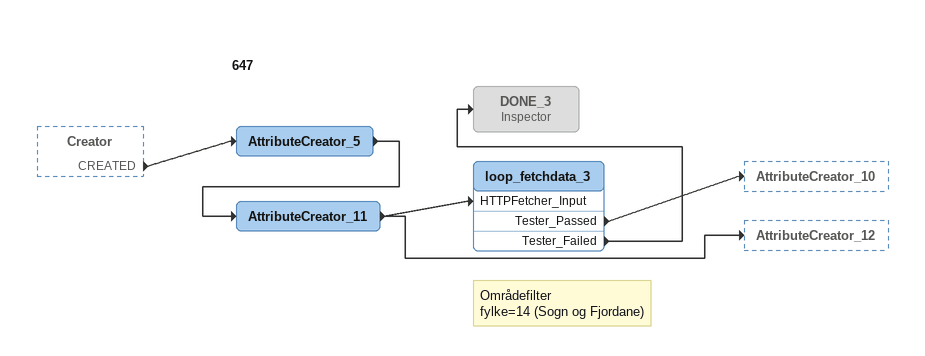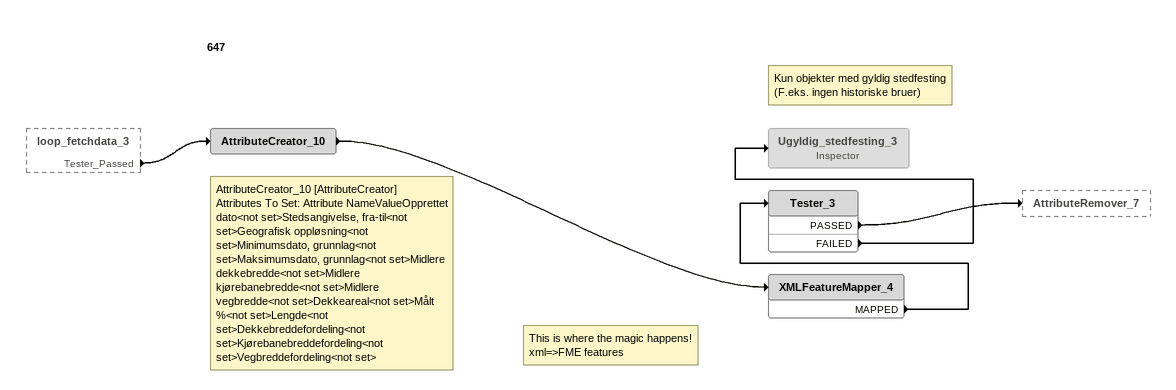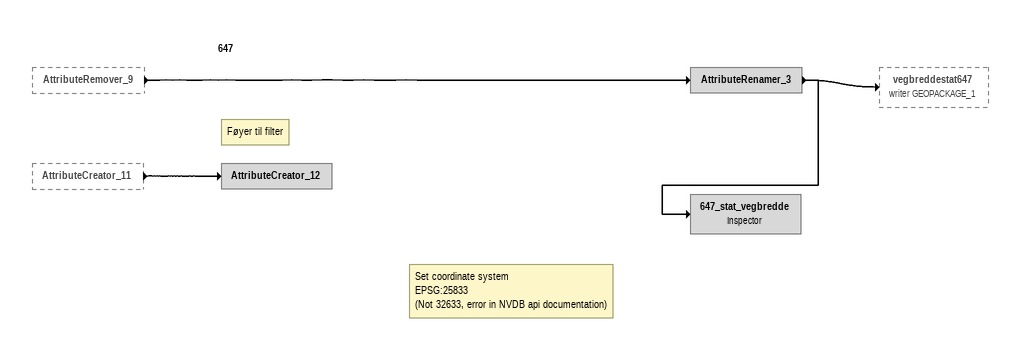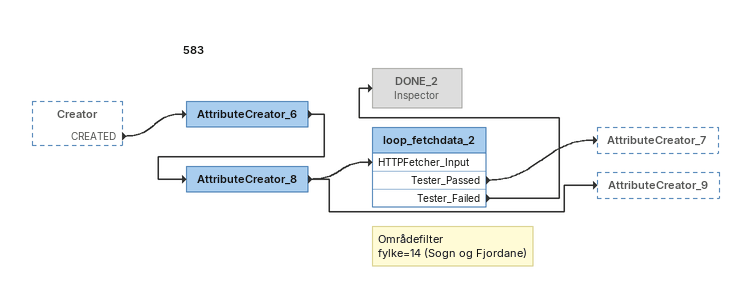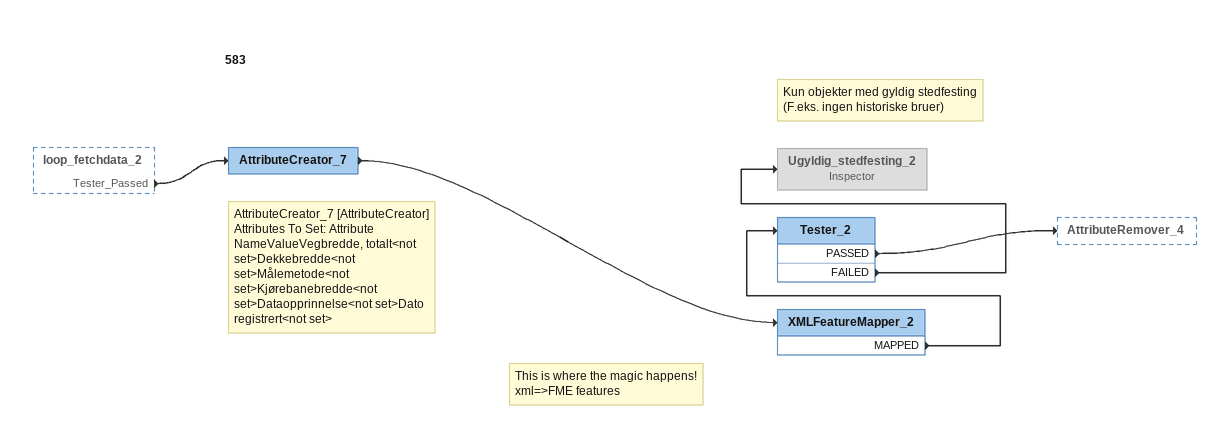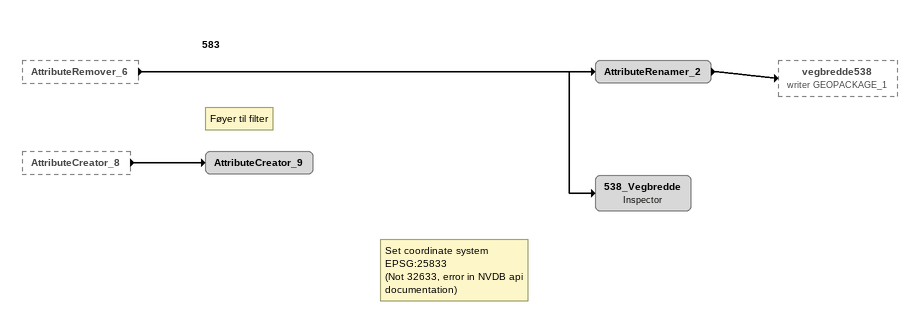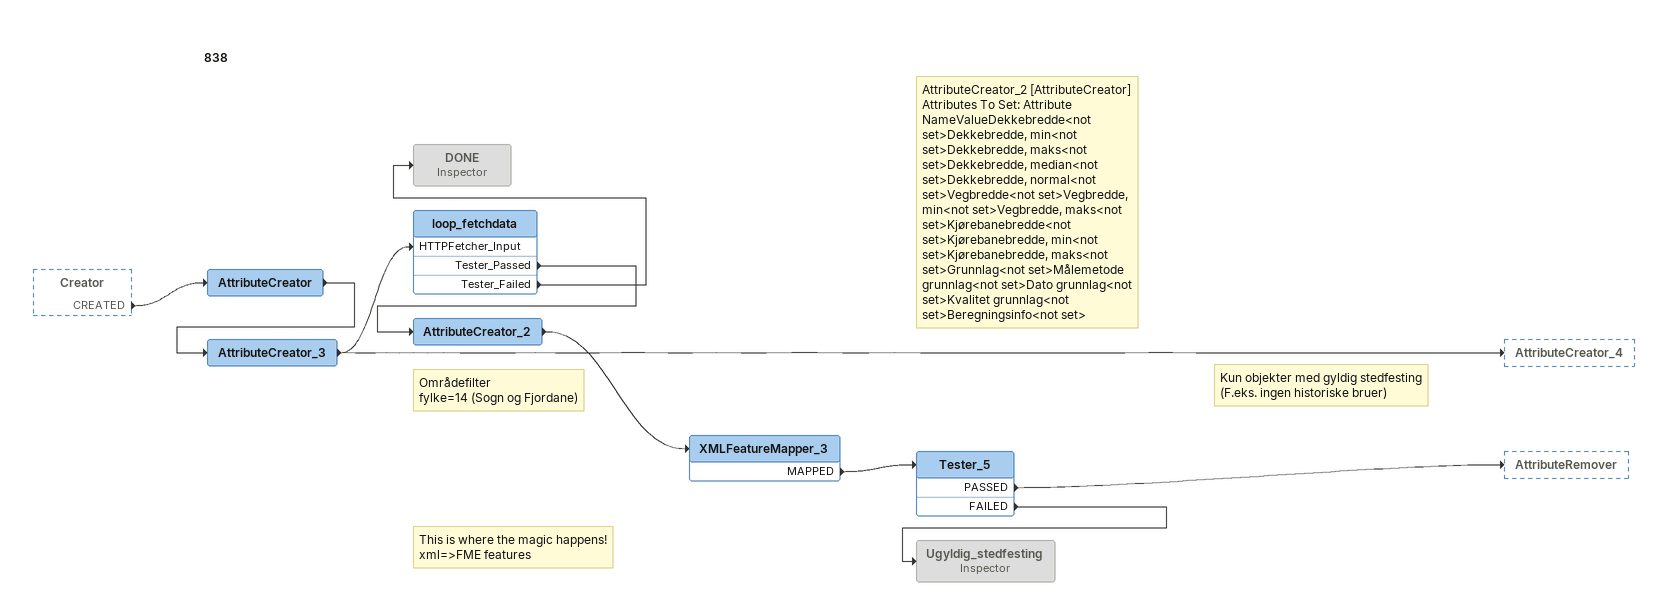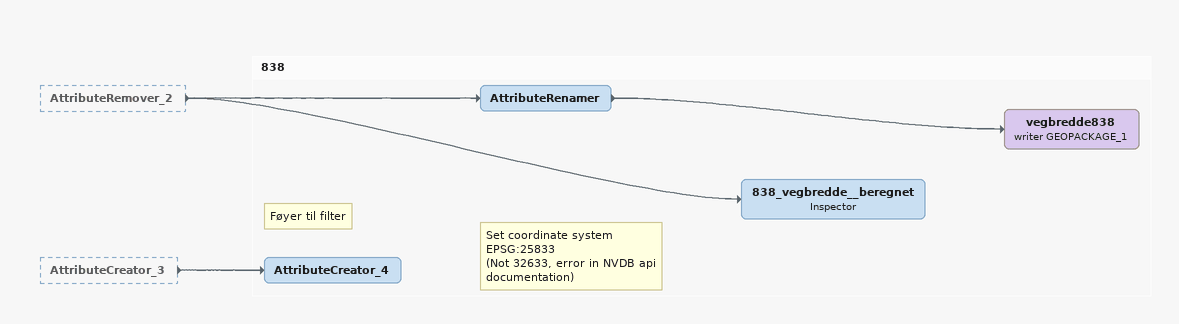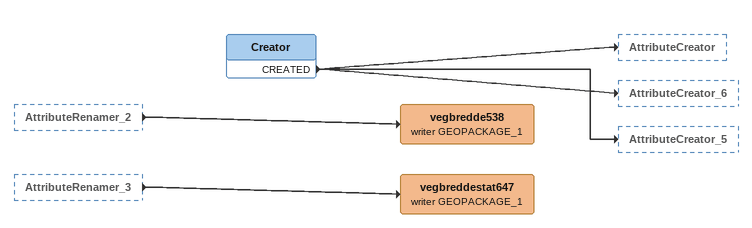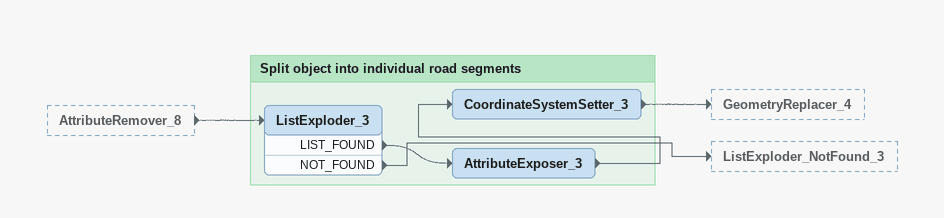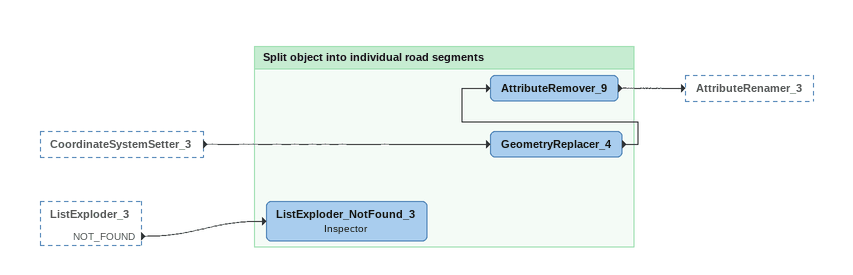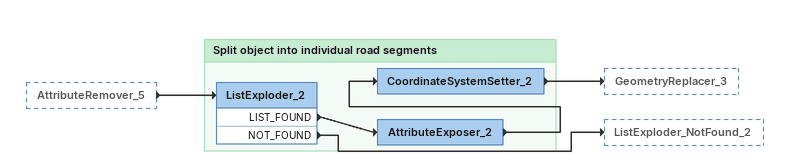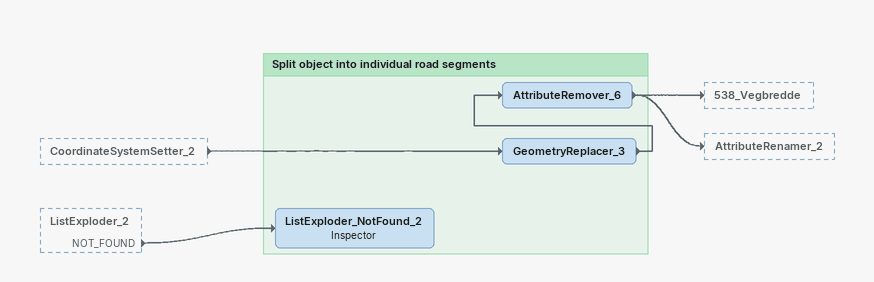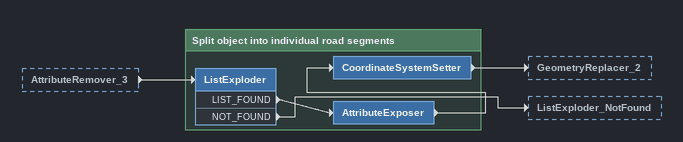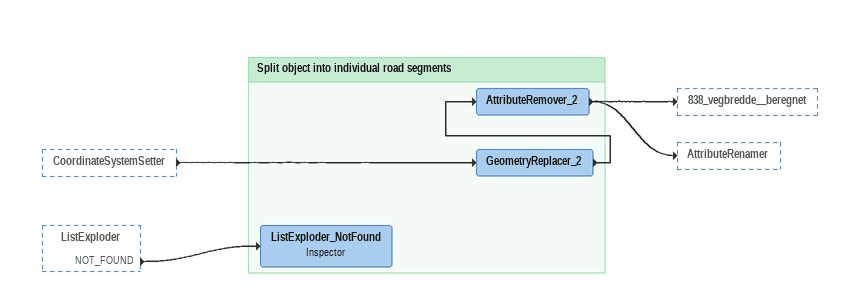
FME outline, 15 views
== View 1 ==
Creator [outside]
    CREATED -> AttributeCreator_5

Bookmark: 647
AttributeCreator_5
    -> AttributeCreator_11
Note: Områdefilter / fylke=14 (Sogn og Fjordane)
AttributeCreator_11
    -> AttributeCreator_12
    -> loop_fetchdata_3 [HTTPFetcher_Input]
loop_fetchdata_3
    Tester_Passed -> AttributeCreator_10
    Tester_Failed -> DONE_3
DONE_3: Inspector [off]

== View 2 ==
loop_fetchdata_3 [outside]
    Tester_Passed -> AttributeCreator_10

Bookmark: 647
Note: AttributeCreator_10 [AttributeCreator] / Attributes To Set: Attribute NameValueOpprettet dato<not set>Stedsangivelse, fra-til<not set>Geografisk oppløsning<not set>Minimumsdato, grunnlag<not set>Maksimumsdato, grunnlag<not set>Midlere dekkebredde<not set>Midlere kjørebanebredde<not set>Midlere vegbredde<not set>Dekkeareal<not set>Målt %<not set>Lengde<not set>Dekkebreddefordeling<not set>Kjørebanebreddefordeling<not set>Vegbreddefordeling<not set>
AttributeCreator_10
    -> XMLFeatureMapper_4
Note: This is where the magic happens! / xml=>FME features
XMLFeatureMapper_4
    MAPPED -> Tester_3
Note: Kun objekter med gyldig stedfesting / (F.eks. ingen historiske bruer)
Tester_3
    PASSED -> AttributeRemover_7
    FAILED -> Ugyldig_stedfesting_3
Ugyldig_stedfesting_3: Inspector [off]

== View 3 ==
AttributeRemover_9 [outside]
    -> AttributeRenamer_3
AttributeCreator_11 [outside]
    -> AttributeCreator_12

Bookmark: 647
AttributeRenamer_3
    -> 647_stat_vegbredde
    -> vegbreddestat647 (writer GEOPACKAGE_1)
Note: Set coordinate system / EPSG:25833 / (Not 32633, error in NVDB api documentation)
647_stat_vegbredde: Inspector
Note: Føyer til filter
AttributeCreator_12

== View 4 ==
Creator [outside]
    CREATED -> AttributeCreator_6

Bookmark: 583
AttributeCreator_6
    -> AttributeCreator_8
Note: Områdefilter / fylke=14 (Sogn og Fjordane)
AttributeCreator_8
    -> AttributeCreator_9
    -> loop_fetchdata_2 [HTTPFetcher_Input]
loop_fetchdata_2
    Tester_Passed -> AttributeCreator_7
    Tester_Failed -> DONE_2
DONE_2: Inspector [off]

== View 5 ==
loop_fetchdata_2 [outside]
    Tester_Passed -> AttributeCreator_7

Bookmark: 583
Note: AttributeCreator_7 [AttributeCreator] / Attributes To Set: Attribute NameValueVegbredde, totalt<not set>Dekkebredde<not set>Målemetode<not set>Kjørebanebredde<not set>Dataopprinnelse<not set>Dato registrert<not set>
AttributeCreator_7
    -> XMLFeatureMapper_2
Note: This is where the magic happens! / xml=>FME features
XMLFeatureMapper_2
    MAPPED -> Tester_2
Note: Kun objekter med gyldig stedfesting / (F.eks. ingen historiske bruer)
Tester_2
    PASSED -> AttributeRemover_4
    FAILED -> Ugyldig_stedfesting_2
Ugyldig_stedfesting_2: Inspector [off]

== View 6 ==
AttributeRemover_6 [outside]
    -> 538_Vegbredde
    -> AttributeRenamer_2
AttributeCreator_8 [outside]
    -> AttributeCreator_9

Bookmark: 583
AttributeRenamer_2
    -> vegbredde538 (writer GEOPACKAGE_1)
Note: Set coordinate system / EPSG:25833 / (Not 32633, error in NVDB api documentation)
538_Vegbredde: Inspector
Note: Føyer til filter
AttributeCreator_9

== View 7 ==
Creator [outside]
    CREATED -> AttributeCreator

Bookmark: 838
AttributeCreator
    -> AttributeCreator_3
Note: Områdefilter / fylke=14 (Sogn og Fjordane)
AttributeCreator_3
    -> AttributeCreator_4
    -> loop_fetchdata [HTTPFetcher_Input]
loop_fetchdata
    Tester_Passed -> AttributeCreator_2
    Tester_Failed -> DONE
DONE: Inspector [off]
Note: AttributeCreator_2 [AttributeCreator] / Attributes To Set: Attribute NameValueDekkebredde<not set>Dekkebredde, min<not set>Dekkebredde, maks<not set>Dekkebredde, median<not set>Dekkebredde, normal<not set>Vegbredde<not set>Vegbredde, min<not set>Vegbredde, maks<not set>Kjørebanebredde<not set>Kjørebanebredde, min<not set>Kjørebanebredde, maks<not set>Grunnlag<not set>Målemetode grunnlag<not set>Dato grunnlag<not set>Kvalitet grunnlag<not set>Beregningsinfo<not set>
AttributeCreator_2
    -> XMLFeatureMapper_3
Note: This is where the magic happens! / xml=>FME features
XMLFeatureMapper_3
    MAPPED -> Tester_5
Note: Kun objekter med gyldig stedfesting / (F.eks. ingen historiske bruer)
Tester_5
    PASSED -> AttributeRemover
    FAILED -> Ugyldig_stedfesting
Ugyldig_stedfesting: Inspector [off]

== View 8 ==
AttributeRemover_2 [outside]
    -> 838_vegbredde__beregnet
    -> AttributeRenamer
AttributeCreator_3 [outside]
    -> AttributeCreator_4

Bookmark: 838
AttributeRenamer
    -> vegbredde838 (writer GEOPACKAGE_1)
vegbredde838 (writer GEOPACKAGE_1)
Note: Set coordinate system / EPSG:25833 / (Not 32633, error in NVDB api documentation)
838_vegbredde__beregnet: Inspector
Note: Føyer til filter
AttributeCreator_4

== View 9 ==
AttributeRenamer_2 [outside]
    -> vegbredde538 (writer GEOPACKAGE_1)
AttributeRenamer_3 [outside]
    -> vegbreddestat647 (writer GEOPACKAGE_1)
Creator
    CREATED -> AttributeCreator
    CREATED -> AttributeCreator_6
    CREATED -> AttributeCreator_5
vegbredde538 (writer GEOPACKAGE_1)
vegbreddestat647 (writer GEOPACKAGE_1)

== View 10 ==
AttributeRemover_8 [outside]
    -> ListExploder_3

Bookmark: Split object into individual road segments
ListExploder_3
    LIST_FOUND -> AttributeExposer_3
    NOT_FOUND -> ListExploder_NotFound_3
AttributeExposer_3
    -> CoordinateSystemSetter_3
CoordinateSystemSetter_3
    -> GeometryReplacer_4

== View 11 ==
CoordinateSystemSetter_3 [outside]
    -> GeometryReplacer_4
ListExploder_3 [outside]
    NOT_FOUND -> ListExploder_NotFound_3

Bookmark: Split object into individual road segments
GeometryReplacer_4
    -> AttributeRemover_9
AttributeRemover_9
    -> AttributeRenamer_3
ListExploder_NotFound_3: Inspector

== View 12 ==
AttributeRemover_5 [outside]
    -> ListExploder_2

Bookmark: Split object into individual road segments
ListExploder_2
    LIST_FOUND -> AttributeExposer_2
    NOT_FOUND -> ListExploder_NotFound_2
AttributeExposer_2
    -> CoordinateSystemSetter_2
CoordinateSystemSetter_2
    -> GeometryReplacer_3

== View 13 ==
CoordinateSystemSetter_2 [outside]
    -> GeometryReplacer_3
ListExploder_2 [outside]
    NOT_FOUND -> ListExploder_NotFound_2

Bookmark: Split object into individual road segments
GeometryReplacer_3
    -> AttributeRemover_6
AttributeRemover_6
    -> 538_Vegbredde
    -> AttributeRenamer_2
ListExploder_NotFound_2: Inspector

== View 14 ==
AttributeRemover_3 [outside]
    -> ListExploder

Bookmark: Split object into individual road segments
ListExploder
    LIST_FOUND -> AttributeExposer
    NOT_FOUND -> ListExploder_NotFound
AttributeExposer
    -> CoordinateSystemSetter
CoordinateSystemSetter
    -> GeometryReplacer_2

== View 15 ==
CoordinateSystemSetter [outside]
    -> GeometryReplacer_2
ListExploder [outside]
    NOT_FOUND -> ListExploder_NotFound

Bookmark: Split object into individual road segments
GeometryReplacer_2
    -> AttributeRemover_2
AttributeRemover_2
    -> 838_vegbredde__beregnet
    -> AttributeRenamer
ListExploder_NotFound: Inspector
